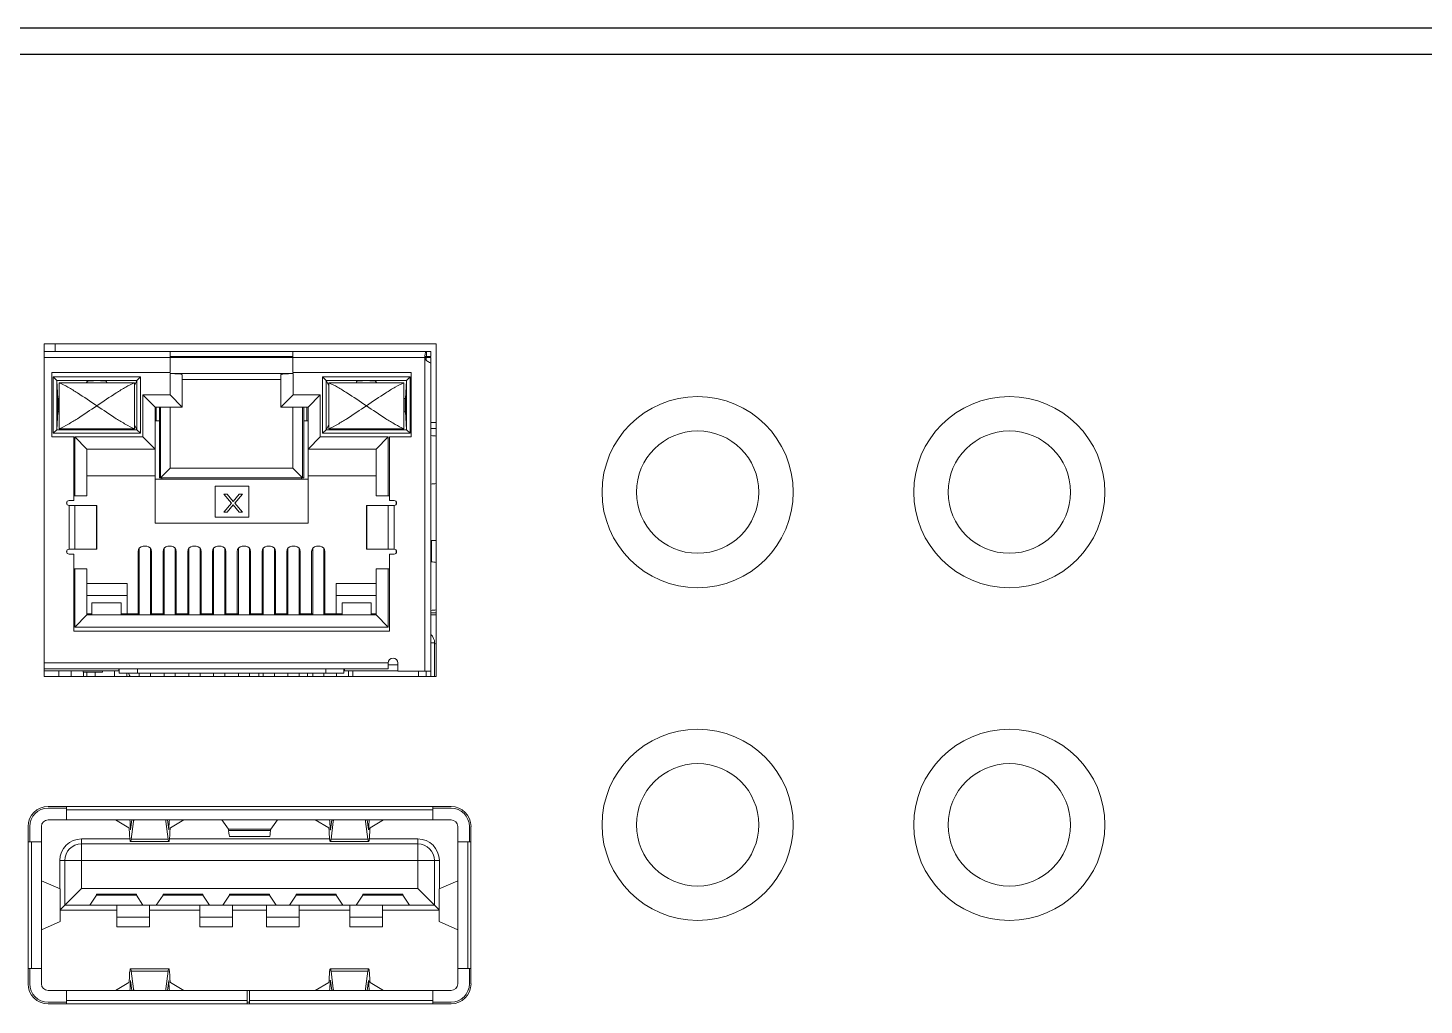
# Model space of a CAD drawing. Header units: millimetres. Extents: x -25459 to 1045457, y -66278 to 462905.
# Drawn here: x 653120 to 653521.1, y 33491.1 to 33771.7 of the extents above; entities that cross this region are included whole.
import ezdxf

# ---------------------------------------------------------------- set-up
doc = ezdxf.new("R2010")
doc.units = ezdxf.units.MM

# ---------------------------------------------------------------- blocks, each defined once
blk = doc.blocks.new('SE2600 ОПЕРАТОР PRO')
at = {"lineweight": 0}
for p, q in [((8734.5, 1419.5), (8338.9, 1419.5)), ((8338.9, 1419.5), (8338.9, 1084)), ((8338.9, 1411.8), (8729.1, 1411.8)), ((8350, 1419.5), (8350, 1411.8)), ((8466.2, 1390.7), (8466.2, 1411.8)), ((8589.9, 1390.7), (8589.9, 1411.8)), ((8724.8, 1411.8), (8724.8, 1406.9)), ((8729.1, 1411.8), (8729.1, 1406.9)), ((8734.5, 1084), (8734.5, 1419.5)), ((8338.9, 1405.7), (8729.1, 1405.7)), ((8466.2, 1406.9), (8589.9, 1406.9)), ((8723, 1089.3), (8723, 1405.7)), ((8724.2, 1405.7), (8724.2, 1403.1)), ((8724.8, 1406.9), (8729.1, 1406.9)), ((8729.1, 1400.7), (8729.1, 1405.7)), ((8729.1, 1084), (8729.1, 1399.8)), ((8466.2, 1390.7), (8346.8, 1390.7)), ((8346.8, 1390.7), (8346.8, 1325.8)), ((8436.2, 1386.1), (8348.1, 1386.1)), ((8351.7, 1382.4), (8348.1, 1386.1)), ((8348.1, 1386.1), (8348.1, 1329.3)), ((8351.7, 1382.4), (8432.6, 1382.4)), ((8352.7, 1364.4), (8351.7, 1382.4)), ((8351.7, 1382.4), (8351.7, 1332.9)), ((8354.2, 1380.3), (8430.1, 1380.3)), ((8354.2, 1333.8), (8354.2, 1380.3)), ((8381.4, 1380.3), (8382.4, 1381.5)), ((8382.4, 1380.3), (8382.4, 1381.5)), ((8401.9, 1381.4), (8402.4, 1380.3)), ((8401.9, 1381.4), (8401.9, 1380.3)), ((8432.6, 1382.4), (8430.1, 1377.6)), ((8430.1, 1380.3), (8430.1, 1333.8)), ((8436.2, 1386.1), (8432.6, 1382.4)), ((8432.6, 1332.9), (8432.6, 1382.4)), ((8436.2, 1329.3), (8436.2, 1386.1)), ((8590, 1389.5), (8466.1, 1389.5)), ((8466.1, 1368), (8466.1, 1389.5)), ((8478.3, 1388.4), (8478.3, 1355.7)), ((8478.3, 1383.6), (8577.8, 1383.6)), ((8577.8, 1355.7), (8577.8, 1388.4)), ((8709.3, 1390.7), (8589.9, 1390.7)), ((8590, 1389.5), (8590, 1368)), ((8708.1, 1386.1), (8619.9, 1386.1)), ((8623.6, 1382.4), (8619.9, 1386.1)), ((8619.9, 1386.1), (8619.9, 1329.3)), ((8704.4, 1382.4), (8623.6, 1382.4)), ((8626, 1377.6), (8623.6, 1382.4)), ((8623.6, 1332.9), (8623.6, 1382.4)), ((8626, 1380.3), (8701.9, 1380.3)), ((8626, 1333.8), (8626, 1380.3)), ((8653.8, 1380.3), (8654.2, 1381.4)), ((8654.2, 1380.3), (8654.2, 1381.4)), ((8674.7, 1380.3), (8673.7, 1381.5)), ((8673.7, 1381.5), (8673.7, 1380.3)), ((8701.9, 1380.3), (8701.9, 1333.8)), ((8704.4, 1382.4), (8703.4, 1364.4)), ((8704.4, 1382.4), (8708.1, 1386.1)), ((8704.4, 1382.4), (8704.4, 1332.9)), ((8708.1, 1329.3), (8708.1, 1386.1)), ((8709.3, 1325.8), (8709.3, 1390.7)), ((8438.7, 1368), (8466.1, 1368)), ((8438.7, 1325.6), (8438.7, 1368)), ((8438.7, 1368), (8450.9, 1355.7)), ((8466.1, 1368), (8478.3, 1355.7)), ((8590, 1368), (8577.8, 1355.7)), ((8590, 1368), (8617.5, 1368)), ((8605.2, 1355.7), (8617.5, 1368)), ((8617.5, 1368), (8617.5, 1325.6)), ((8352.7, 1364.4), (8353.9, 1364.4)), ((8352.7, 1350.9), (8352.7, 1364.4)), ((8354.2, 1364.6), (8353.9, 1364.6)), ((8353.9, 1364.6), (8353.9, 1352.4)), ((8353.9, 1352.4), (8354.2, 1352.4)), ((8478.3, 1355.7), (8450.9, 1355.7)), ((8450.9, 1238.6), (8450.9, 1355.7)), ((8452.1, 1355.7), (8452.1, 1342)), ((8455.3, 1355.7), (8455.3, 1284.4)), ((8456.4, 1355.7), (8456.4, 1284.4)), ((8466.2, 1355.7), (8466.2, 1294.2)), ((8605.2, 1355.7), (8577.8, 1355.7)), ((8589.9, 1355.7), (8589.9, 1294.2)), ((8599.7, 1284.4), (8599.7, 1355.7)), ((8600.8, 1284.4), (8600.8, 1355.7)), ((8604, 1342), (8604, 1355.7)), ((8605.2, 1238.6), (8605.2, 1355.7)), ((8702.2, 1364.6), (8702, 1364.6)), ((8702, 1352.4), (8702.2, 1352.4)), ((8702.2, 1350.9), (8702.2, 1364.6)), ((8703.4, 1364.4), (8702.2, 1364.4)), ((8703.4, 1364.4), (8703.4, 1350.9)), ((8352.7, 1350.9), (8351.7, 1332.9)), ((8354.2, 1350.9), (8352.7, 1350.9)), ((8353.9, 1351.6), (8353.9, 1350.9)), ((8432.6, 1332.9), (8430.1, 1337.8)), ((8455.3, 1342), (8450.9, 1342)), ((8600.8, 1342), (8605.2, 1342)), ((8626, 1337.8), (8623.6, 1332.9)), ((8703.4, 1350.9), (8701.9, 1350.9)), ((8704.4, 1332.9), (8703.4, 1350.9)), ((8729.1, 1340.2), (8734.5, 1340.2)), ((8346.8, 1325.8), (8368.9, 1325.8)), ((8351.7, 1332.9), (8348.1, 1329.3)), ((8348.1, 1329.3), (8436.2, 1329.3)), ((8432.6, 1332.9), (8351.7, 1332.9)), ((8430.1, 1333.8), (8354.2, 1333.8)), ((8368.9, 1325.8), (8368.9, 1261.4)), ((8370, 1325.6), (8438.7, 1325.6)), ((8370, 1266.1), (8370, 1325.6)), ((8370, 1325.6), (8382.2, 1313.3)), ((8432.6, 1332.9), (8436.2, 1329.3)), ((8438.7, 1325.6), (8450.9, 1313.3)), ((8617.5, 1325.6), (8605.2, 1313.3)), ((8617.5, 1325.6), (8686.1, 1325.6)), ((8623.6, 1332.9), (8619.9, 1329.3)), ((8619.9, 1329.3), (8708.1, 1329.3)), ((8623.6, 1332.9), (8704.4, 1332.9)), ((8701.9, 1333.8), (8626, 1333.8)), ((8686.1, 1325.6), (8673.9, 1313.3)), ((8686.1, 1325.6), (8686.1, 1266.1)), ((8687.2, 1325.8), (8709.3, 1325.8)), ((8687.2, 1261.4), (8687.2, 1325.8)), ((8708.1, 1329.3), (8704.4, 1332.9)), ((8729.1, 1334), (8734.5, 1334)), ((8450.9, 1313.3), (8382.2, 1313.3)), ((8382.2, 1313.3), (8382.2, 1266.1)), ((8673.9, 1313.3), (8605.2, 1313.3)), ((8673.9, 1266.1), (8673.9, 1313.3)), ((8382.2, 1286.4), (8450.9, 1286.4)), ((8605.2, 1283.2), (8450.9, 1283.2)), ((8455.3, 1284.4), (8600.8, 1284.4)), ((8466.2, 1294.2), (8456.4, 1284.4)), ((8457.7, 1284.4), (8457.7, 1283.2)), ((8589.9, 1294.2), (8466.2, 1294.2)), ((8599.7, 1284.4), (8589.9, 1294.2)), ((8598.5, 1283.2), (8598.5, 1284.4)), ((8605.2, 1286.4), (8673.9, 1286.4)), ((8545.4, 1276.1), (8511.5, 1276.1)), ((8511.5, 1276.1), (8511.5, 1244.8)), ((8523.7, 1267.8), (8520.4, 1267.8)), ((8520.4, 1267.8), (8528, 1258.9)), ((8529.7, 1260.5), (8523.7, 1267.8)), ((8535.7, 1267.8), (8529.7, 1260.5)), ((8531.3, 1258.9), (8538.9, 1267.8)), ((8538.9, 1267.8), (8535.7, 1267.8)), ((8545.4, 1244.8), (8545.4, 1276.1)), ((8362, 1260.3), (8362, 1257.7)), ((8368.9, 1261.4), (8364.1, 1261.4)), ((8364.1, 1256.5), (8392, 1256.5)), ((8364.1, 1212.4), (8364.1, 1256.5)), ((8368.9, 1266.1), (8382.2, 1266.1)), ((8370, 1256.5), (8370, 1212.4)), ((8391.8, 1212.4), (8391.8, 1256.5)), ((8392, 1256.5), (8392, 1212.4)), ((8528, 1258.9), (8520.4, 1249.9)), ((8523.7, 1249.9), (8529.7, 1257.2)), ((8529.7, 1257.2), (8535.7, 1249.9)), ((8538.9, 1249.9), (8531.3, 1258.9)), ((8664.2, 1256.5), (8692.1, 1256.5)), ((8664.2, 1212.4), (8664.2, 1256.5)), ((8664.3, 1256.5), (8664.3, 1212.4)), ((8673.9, 1266.1), (8687.2, 1266.1)), ((8686.1, 1212.4), (8686.1, 1256.5)), ((8692.1, 1261.4), (8687.2, 1261.4)), ((8692.1, 1256.5), (8692.1, 1212.4)), ((8694.1, 1257.7), (8694.1, 1260.3)), ((8511.5, 1244.8), (8545.4, 1244.8)), ((8520.4, 1249.9), (8523.7, 1249.9)), ((8535.7, 1249.9), (8538.9, 1249.9)), ((8450.9, 1238.6), (8605.2, 1238.6)), ((8362, 1211.3), (8362, 1208.7)), ((8364.1, 1212.4), (8392, 1212.4)), ((8435, 1146.1), (8435, 1213.4)), ((8442.5, 1215.4), (8438.8, 1215.4)), ((8446.3, 1213.4), (8446.3, 1146.1)), ((8460, 1146.1), (8460, 1213.4)), ((8467.4, 1215.4), (8463.8, 1215.4)), ((8471.2, 1213.4), (8471.2, 1146.1)), ((8485, 1146.1), (8485, 1213.4)), ((8488.8, 1215.4), (8492.4, 1215.4)), ((8496.2, 1213.4), (8496.2, 1146.1)), ((8509.9, 1146.1), (8509.9, 1213.4)), ((8517.4, 1215.4), (8513.7, 1215.4)), ((8521.2, 1213.4), (8521.2, 1146.1)), ((8534.9, 1146.1), (8534.9, 1213.4)), ((8542.4, 1215.4), (8538.7, 1215.4)), ((8546.2, 1213.4), (8546.2, 1146.1)), ((8559.9, 1146.1), (8559.9, 1213.4)), ((8567.4, 1215.4), (8563.7, 1215.4)), ((8571.2, 1213.4), (8571.2, 1146.1)), ((8584.9, 1146.1), (8584.9, 1213.4)), ((8592.3, 1215.4), (8588.7, 1215.4)), ((8596.1, 1213.4), (8596.1, 1146.1)), ((8609.9, 1146.1), (8609.9, 1213.4)), ((8613.7, 1215.4), (8617.3, 1215.4)), ((8621.1, 1213.4), (8621.1, 1146.1)), ((8664.2, 1212.4), (8692.1, 1212.4)), ((8694.1, 1208.7), (8694.1, 1211.3)), ((8734.5, 1221.1), (8729.6, 1221.1)), ((8729.6, 1221.1), (8729.6, 1199.7)), ((8364.1, 1207.5), (8368.9, 1207.5)), ((8368.9, 1207.5), (8368.9, 1129.9)), ((8433.9, 1210), (8433.9, 1147.3)), ((8447.4, 1147.3), (8447.4, 1210)), ((8458.9, 1210), (8458.9, 1147.3)), ((8472.3, 1147.3), (8472.3, 1210)), ((8483.9, 1210), (8483.9, 1147.3)), ((8497.3, 1147.3), (8497.3, 1210)), ((8508.8, 1210), (8508.8, 1147.3)), ((8522.3, 1147.3), (8522.3, 1210)), ((8533.8, 1210), (8533.8, 1147.3)), ((8547.3, 1147.3), (8547.3, 1210)), ((8558.8, 1210), (8558.8, 1147.3)), ((8572.3, 1147.3), (8572.3, 1210)), ((8583.8, 1210), (8583.8, 1147.3)), ((8597.2, 1147.3), (8597.2, 1210)), ((8608.8, 1147.3), (8608.8, 1210)), ((8622.2, 1147.3), (8622.2, 1210)), ((8687.2, 1207.5), (8692.1, 1207.5)), ((8687.2, 1129.9), (8687.2, 1207.5)), ((8368.9, 1192.6), (8382.2, 1192.6)), ((8370, 1133.8), (8370, 1192.6)), ((8382.2, 1192.6), (8382.2, 1146.1)), ((8673.9, 1192.6), (8687.2, 1192.6)), ((8673.9, 1146.1), (8673.9, 1192.6)), ((8686.1, 1192.6), (8686.1, 1133.8)), ((8382.2, 1177.9), (8422.8, 1177.9)), ((8422.8, 1147.3), (8422.8, 1177.9)), ((8633.4, 1177.9), (8673.9, 1177.9)), ((8633.4, 1177.9), (8633.4, 1147.3)), ((8422.8, 1165.7), (8382.2, 1165.7)), ((8387.2, 1158.3), (8416.6, 1158.3)), ((8387.2, 1158.3), (8387.2, 1146.1)), ((8416.6, 1146.1), (8416.6, 1158.3)), ((8673.9, 1165.7), (8633.4, 1165.7)), ((8639.5, 1158.3), (8668.9, 1158.3)), ((8639.5, 1158.3), (8639.5, 1146.1)), ((8668.9, 1146.1), (8668.9, 1158.3)), ((8370, 1133.8), (8382.2, 1146.1)), ((8382.2, 1147.3), (8387.2, 1147.3)), ((8382.2, 1146.1), (8673.9, 1146.1)), ((8416.6, 1147.3), (8435, 1147.3)), ((8422.3, 1147.3), (8422.3, 1146.1)), ((8460, 1147.3), (8446.3, 1147.3)), ((8485, 1147.3), (8471.2, 1147.3)), ((8509.9, 1147.3), (8496.2, 1147.3)), ((8503.6, 1147.1), (8509.9, 1147.1)), ((8503.6, 1147.1), (8503.6, 1146.1)), ((8534.9, 1147.3), (8521.2, 1147.3)), ((8521.2, 1147.1), (8534.9, 1147.1)), ((8559.9, 1147.3), (8546.2, 1147.3)), ((8546.2, 1147.1), (8552.6, 1147.1)), ((8552.6, 1146.1), (8552.6, 1147.1)), ((8584.9, 1147.3), (8571.2, 1147.3)), ((8609.9, 1147.3), (8596.1, 1147.3)), ((8621.1, 1147.3), (8639.5, 1147.3)), ((8633.9, 1147.3), (8633.9, 1146.1)), ((8668.9, 1147.3), (8673.9, 1147.3)), ((8686.1, 1133.8), (8673.9, 1146.1)), ((8729.1, 1148.3), (8734.5, 1148.3)), ((8729.1, 1146.4), (8734.5, 1146.4)), ((8368.9, 1129.9), (8687.2, 1129.9)), ((8686.1, 1133.8), (8370, 1133.8)), ((8732.8, 1117.9), (8729.1, 1117.9)), ((8732.8, 1084), (8732.8, 1117.9)), ((8338.9, 1097.8), (8686, 1097.8)), ((8686, 1091.7), (8338.9, 1091.7)), ((8338.9, 1089.7), (8414.2, 1089.7)), ((8353.9, 1089.7), (8353.9, 1084)), ((8366.2, 1084), (8366.2, 1089.7)), ((8378.2, 1088.5), (8378.2, 1089.7)), ((8397.8, 1088.5), (8378.2, 1088.5)), ((8378.6, 1088.5), (8378.6, 1084)), ((8378.7, 1084), (8378.7, 1088.5)), ((8381.9, 1088.5), (8381.9, 1084)), ((8390.4, 1088.5), (8390.4, 1084)), ((8397.8, 1089.7), (8397.8, 1088.5)), ((8410, 1084), (8410, 1089.7)), ((8414.2, 1091.7), (8414.2, 1089.7)), ((8414.8, 1091.7), (8414.8, 1087.3)), ((8414.8, 1087.3), (8641.3, 1087.3)), ((8422.3, 1087.3), (8422.3, 1084)), ((8433.2, 1087.3), (8433.2, 1091.7)), ((8435, 1084), (8435, 1087.3)), ((8446.3, 1087.3), (8446.3, 1084)), ((8460, 1084), (8460, 1087.3)), ((8471.2, 1087.3), (8471.2, 1084)), ((8485, 1084), (8485, 1087.3)), ((8496.2, 1087.3), (8496.2, 1084)), ((8509.9, 1084), (8509.9, 1087.3)), ((8521.2, 1087.3), (8521.2, 1084)), ((8534.9, 1084), (8534.9, 1087.3)), ((8546.2, 1087.3), (8546.2, 1084)), ((8555.6, 1087.3), (8555.6, 1084)), ((8559.9, 1084), (8559.9, 1087.3)), ((8571.2, 1087.3), (8571.2, 1084)), ((8584.9, 1084), (8584.9, 1087.3)), ((8596.1, 1087.3), (8596.1, 1084)), ((8604.6, 1087.3), (8604.6, 1084)), ((8609.9, 1084), (8609.9, 1087.3)), ((8621.1, 1087.3), (8621.1, 1084)), ((8623, 1091.7), (8623, 1087.3)), ((8633.9, 1087.3), (8633.9, 1084)), ((8641.3, 1091.7), (8641.3, 1087.3)), ((8641.9, 1089.7), (8641.9, 1091.7)), ((8641.9, 1089.7), (8695.8, 1089.7)), ((8646.1, 1084), (8646.1, 1089.7)), ((8650.5, 1084), (8650.5, 1089.7)), ((8686, 1091.7), (8686, 1097.8)), ((8686, 1095.9), (8695.8, 1095.9)), ((8695.8, 1089.3), (8695.8, 1097.8)), ((8695.8, 1089.3), (8729.1, 1089.3)), ((8716.6, 1089.3), (8716.6, 1084)), ((8724.2, 1089.3), (8724.2, 1084)), ((8338.9, 1084), (8734.5, 1084)), ((8749.4, 952.9), (8343, 952.9)), ((8361.5, 951.2), (8343, 951.2)), ((8361.5, 939.5), (8361.5, 952.9)), ((8730.9, 949.6), (8361.5, 949.6)), ((8730.9, 939.5), (8730.9, 952.9)), ((8749.4, 951.2), (8730.9, 951.2)), ((8322.8, 932.8), (8322.8, 774.2)), ((8324.5, 932.8), (8324.5, 917.3)), ((8336.3, 774.2), (8336.3, 932.8)), ((8343, 939.5), (8749.4, 939.5)), ((8424.5, 931.6), (8410.9, 939.5)), ((8426.3, 930.6), (8426, 930.6)), ((8426.2, 929.7), (8427.5, 939.5)), ((8429.1, 937.9), (8426.8, 920.1)), ((8429.1, 937.9), (8429.1, 939.5)), ((8461.7, 937.9), (8461.7, 939.5)), ((8461.7, 937.9), (8464, 920.1)), ((8464.6, 929.7), (8463.4, 939.5)), ((8464.8, 930.6), (8464.5, 930.6)), ((8479.9, 939.5), (8466.4, 931.6)), ((8524.9, 930.1), (8518.1, 939.5)), ((8567.5, 930.1), (8524.9, 930.1)), ((8567.5, 930.1), (8574.3, 939.5)), ((8626, 931.6), (8612.5, 939.5)), ((8627.9, 930.6), (8627.5, 930.6)), ((8627.8, 929.7), (8629, 939.5)), ((8630.6, 937.9), (8628.4, 920.1)), ((8630.6, 937.9), (8630.6, 939.5)), ((8663.2, 937.9), (8663.2, 939.5)), ((8663.2, 937.9), (8665.5, 920.1)), ((8666.1, 929.7), (8664.9, 939.5)), ((8666.4, 930.6), (8666, 930.6)), ((8681.4, 939.5), (8667.9, 931.6)), ((8756.1, 774.2), (8756.1, 932.8)), ((8767.9, 917.3), (8767.9, 932.8)), ((8769.5, 774.2), (8769.5, 932.8)), ((8322.8, 917.3), (8336.3, 917.3)), ((8326.2, 917.3), (8326.2, 789.7)), ((8376.6, 920.3), (8425.4, 920.3)), ((8376.6, 870.3), (8376.6, 920.3)), ((8464.7, 917.6), (8426.1, 917.6)), ((8464, 920.1), (8426.8, 920.1)), ((8465.4, 920.3), (8626.9, 920.3)), ((8567.3, 928.7), (8525.1, 928.7)), ((8526.1, 922.7), (8566.3, 922.7)), ((8666.2, 917.6), (8627.7, 917.6)), ((8665.5, 920.1), (8628.4, 920.1)), ((8666.9, 920.3), (8715.8, 920.3)), ((8715.8, 870.3), (8715.8, 920.3)), ((8756.1, 917.3), (8769.5, 917.3)), ((8766.2, 789.7), (8766.2, 917.3)), ((8376.6, 915.3), (8715.8, 915.3)), ((8354.7, 898.5), (8737.6, 898.5)), ((8354.7, 870), (8354.7, 898.5)), ((8359.8, 853.5), (8359.8, 898.5)), ((8732.6, 898.5), (8732.6, 853.5)), ((8737.6, 898.5), (8737.6, 870)), ((8355, 870), (8336.3, 878.2)), ((8737.4, 870), (8756.1, 878.2)), ((8355, 837), (8355, 870)), ((8355.1, 848.8), (8376.6, 870.3)), ((8355.1, 869.9), (8355.1, 837.1)), ((8715.8, 870.3), (8376.6, 870.3)), ((8385, 853.5), (8391.7, 863.6)), ((8391.7, 864.5), (8432, 864.5)), ((8391.7, 863.6), (8391.7, 864.5)), ((8391.7, 863.6), (8432, 863.6)), ((8393.4, 864.5), (8393.4, 863.6)), ((8400.1, 864.5), (8400.1, 863.6)), ((8423.6, 864.5), (8423.6, 863.6)), ((8430.3, 864.5), (8430.3, 863.6)), ((8432, 864.5), (8432, 863.6)), ((8432, 863.6), (8438.7, 853.5)), ((8452.1, 853.5), (8458.9, 863.6)), ((8458.9, 864.5), (8499.2, 864.5)), ((8458.9, 863.6), (8458.9, 864.5)), ((8460.5, 863.6), (8458.9, 863.6)), ((8460.5, 864.5), (8460.5, 863.6)), ((8460.5, 863.6), (8497.5, 863.6)), ((8467.3, 864.5), (8467.3, 863.6)), ((8490.8, 864.5), (8490.8, 863.6)), ((8497.5, 864.5), (8497.5, 863.6)), ((8499.2, 863.6), (8497.5, 863.6)), ((8499.2, 864.5), (8499.2, 863.6)), ((8499.2, 863.6), (8505.9, 853.5)), ((8519.3, 853.5), (8526, 863.6)), ((8526, 864.5), (8566.3, 864.5)), ((8526, 863.6), (8526, 864.5)), ((8527.7, 863.6), (8526, 863.6)), ((8527.7, 864.5), (8527.7, 863.6)), ((8527.7, 863.6), (8564.7, 863.6)), ((8534.4, 864.5), (8534.4, 863.6)), ((8557.9, 864.5), (8557.9, 863.6)), ((8564.7, 864.5), (8564.7, 863.6)), ((8566.3, 863.6), (8564.7, 863.6)), ((8566.3, 864.5), (8566.3, 863.6)), ((8566.3, 863.6), (8573.1, 853.5)), ((8586.5, 853.5), (8593.2, 863.6)), ((8593.2, 864.5), (8633.5, 864.5)), ((8593.2, 863.6), (8593.2, 864.5)), ((8594.9, 863.6), (8593.2, 863.6)), ((8594.9, 864.5), (8594.9, 863.6)), ((8594.9, 863.6), (8631.8, 863.6)), ((8601.6, 864.5), (8601.6, 863.6)), ((8625.1, 864.5), (8625.1, 863.6)), ((8631.8, 864.5), (8631.8, 863.6)), ((8633.5, 863.6), (8631.8, 863.6)), ((8633.5, 864.5), (8633.5, 863.6)), ((8633.5, 863.6), (8640.2, 853.5)), ((8653.7, 853.5), (8660.4, 863.6)), ((8660.4, 864.5), (8700.7, 864.5)), ((8660.4, 863.6), (8660.4, 864.5)), ((8660.4, 863.6), (8700.7, 863.6)), ((8662.1, 864.5), (8662.1, 863.6)), ((8668.8, 864.5), (8668.8, 863.6)), ((8692.3, 864.5), (8692.3, 863.6)), ((8699, 864.5), (8699, 863.6)), ((8700.7, 864.5), (8700.7, 863.6)), ((8700.7, 863.6), (8707.4, 853.5)), ((8715.8, 870.3), (8737.3, 848.8)), ((8737.3, 837.1), (8737.3, 869.9)), ((8737.4, 837), (8737.4, 870)), ((8412.2, 848.5), (8355.1, 848.5)), ((8732.6, 853.5), (8359.8, 853.5)), ((8412.2, 853.5), (8412.2, 831.7)), ((8445.1, 831.7), (8445.1, 853.5)), ((8445.1, 848.5), (8496.1, 848.5)), ((8496.1, 853.5), (8496.1, 831.7)), ((8529.1, 831.7), (8529.1, 853.5)), ((8529.1, 848.5), (8563.3, 848.5)), ((8563.3, 853.5), (8563.3, 831.7)), ((8596.2, 831.7), (8596.2, 853.5)), ((8596.2, 848.5), (8647.3, 848.5)), ((8647.3, 853.5), (8647.3, 831.7)), ((8680.2, 831.7), (8680.2, 853.5)), ((8737.3, 848.5), (8680.2, 848.5)), ((8355, 837), (8336.3, 828.8)), ((8412.2, 841.5), (8445.1, 841.5)), ((8445.1, 831.7), (8412.2, 831.7)), ((8496.1, 841.5), (8529.1, 841.5)), ((8529.1, 831.7), (8496.1, 831.7)), ((8563.3, 841.5), (8596.2, 841.5)), ((8596.2, 831.7), (8563.3, 831.7)), ((8647.3, 841.5), (8680.2, 841.5)), ((8680.2, 831.7), (8647.3, 831.7)), ((8737.4, 837), (8756.1, 828.8)), ((8322.8, 789.7), (8336.3, 789.7)), ((8324.5, 789.7), (8324.5, 774.2)), ((8426.1, 789.3), (8464.7, 789.3)), ((8627.7, 789.3), (8666.2, 789.3)), ((8756.1, 789.7), (8769.5, 789.7)), ((8767.9, 774.2), (8767.9, 789.7)), ((8424.5, 775.4), (8410.9, 767.5)), ((8426.3, 776.4), (8426, 776.4)), ((8426.2, 777.3), (8427.5, 767.5)), ((8464, 786.9), (8426.8, 786.9)), ((8429.1, 769.1), (8426.8, 786.9)), ((8461.7, 769.1), (8464, 786.9)), ((8464.6, 777.3), (8463.4, 767.5)), ((8464.8, 776.4), (8464.5, 776.4)), ((8466.4, 775.4), (8479.9, 767.5)), ((8626, 775.4), (8612.5, 767.5)), ((8627.9, 776.4), (8627.5, 776.4)), ((8627.8, 777.3), (8629, 767.5)), ((8665.5, 786.9), (8628.4, 786.9)), ((8630.6, 769.1), (8628.4, 786.9)), ((8663.2, 769.1), (8665.5, 786.9)), ((8666.1, 777.3), (8664.9, 767.5)), ((8666.4, 776.4), (8666, 776.4)), ((8667.9, 775.4), (8681.4, 767.5)), ((8343, 767.5), (8749.4, 767.5)), ((8361.5, 754.1), (8361.5, 767.5)), ((8429.1, 769.1), (8429.1, 767.5)), ((8461.7, 769.1), (8461.7, 767.5)), ((8543.8, 754.1), (8543.8, 767.5)), ((8546.2, 754.1), (8546.2, 767.5)), ((8630.6, 769.1), (8630.6, 767.5)), ((8663.2, 769.1), (8663.2, 767.5)), ((8730.9, 754.1), (8730.9, 767.5)), ((8343, 755.8), (8361.5, 755.8)), ((8343, 754.1), (8749.4, 754.1)), ((8361.5, 757.4), (8543.8, 757.4)), ((8543.8, 755.8), (8546.2, 755.8)), ((8546.2, 757.4), (8730.9, 757.4)), ((8730.9, 755.8), (8749.4, 755.8))]:
    blk.add_line(p, q, dxfattribs=at)
at = {"color": 7}
for points in [[(5576.1, 643.2), (5576.1, 1723.1, -0.414214), (5591.1, 1738.1), (11222.7, 1738.1, -0.414214), (11237.7, 1723.1), (11237.7, 643.2)], [(5609, 643.2), (5609, 1696.7, -0.414214), (5624, 1711.7), (11181.8, 1711.7, -0.414214), (11196.8, 1696.7), (11196.8, 643.2)]]:
    blk.add_lwpolyline(points, format="xyb", dxfattribs=at)
at = {"lineweight": 0}
for centre, radius in [((8998.1, 1270), 96.4), ((9312.5, 1270), 96.4), ((8998.1, 1270), 61.7), ((9312.5, 1270), 61.7), ((8998.1, 934.5), 96.4), ((9312.5, 934.5), 96.4), ((8998.1, 934.5), 61.7), ((9312.5, 934.5), 61.7)]:
    blk.add_circle(centre, radius, dxfattribs=at)
for centre, radius, start, end in [((8750.6, 1405.7), 27.6, 177.5534, 178.1186), ((8752.1, 1405.7), 29.1, 178.1247, 180.0076), ((8728.5, 1407.4), 6.09, 221.5578, 224.8325), ((8754.3, 1410.5), 29.1, 187.2095, 187.8038), ((8752.3, 1410.2), 27.1, 187.7916, 189.2747), ((8693.3, 927.1), 401.5, 84.088, 84.875), ((8695.4, 1655.8), 379.2, 275.099, 275.9324), ((8364.1, 1259), 2.45, 90, 270), ((8692.1, 1259), 2.45, 270, 90), ((8364.1, 1210), 2.45, 90, 270), ((8692.1, 1210), 2.45, 270, 90), ((8693.3, 799.8), 401.5, 84.088, 84.875), ((8695.4, 1528.4), 379.2, 275.099, 275.9324), ((8721, 1117.9), 11.8, 0, 46.3972), ((8712.5, 1059.5), 61.2, 68.8231, 70.8077), ((8690.9, 1097.8), 4.9, 0, 180), ((8369.6, 1059.5), 61.2, 23.5991, 27.085), ((8343, 932.8), 20.2, 90, 180), ((8343, 932.8), 18.5, 90, 180), ((8749.4, 932.8), 20.2, 0, 90), ((8749.4, 932.8), 18.5, 0, 90), ((8343, 932.8), 6.72, 90, 180), ((8749.4, 932.8), 6.72, 0, 90), ((8376.6, 898.5), 21.8, 90, 180), ((8715.8, 898.5), 21.8, 0, 90), ((8376.6, 898.5), 16.8, 90, 180), ((8715.8, 898.5), 16.8, 0, 90), ((8343, 774.2), 20.2, 180, 270), ((8343, 774.2), 18.5, 180, 270), ((8343, 774.2), 6.72, 180, 270), ((8749.4, 774.2), 20.2, 270, 0), ((8749.4, 774.2), 18.5, 270, 0), ((8749.4, 774.2), 6.72, 270, 0)]:
    blk.add_arc(centre, radius, start, end, dxfattribs=at)
for centre, major_axis, ratio, start_param, end_param in [((8392.1, 1381.4), (9.8, 0), 0.105, 0.042125, 3.049467), ((8466.1, 1388.4), (12.2, 0), 0.087489, 0, 1.570796), ((8590, 1388.4), (12.2, 0), 0.087489, 1.570796, 3.141593), ((8664, 1381.4), (9.8, 0), 0.105, 6.375311, 9.382653), ((8392.1, 1334), (9.8, 0), 0.105, 3.309106, 6.115338), ((8664, 1334), (9.8, 0), 0.105, -2.973374, -0.167979), ((8438.8, 1210), (0, 5.36), 0.913545, 0, 1.570796), ((8442.5, 1210), (0, 5.36), 0.913545, -1.570796, 0), ((8463.8, 1210), (0, 5.36), 0.913545, 0, 1.570796), ((8467.4, 1210), (0, 5.36), 0.913545, -1.570796, 0), ((8488.8, 1210), (0, 5.36), 0.913545, 0, 1.570796), ((8492.4, 1210), (0, 5.36), 0.913545, -1.570796, 0), ((8513.7, 1210), (0, 5.36), 0.913545, 0, 1.570796), ((8517.4, 1210), (0, 5.36), 0.913545, -1.570796, 0), ((8538.7, 1210), (0, 5.36), 0.913545, 0, 1.570796), ((8542.4, 1210), (0, 5.36), 0.913545, -1.570796, 0), ((8563.7, 1210), (0, 5.36), 0.913545, 0, 1.570796), ((8567.4, 1210), (0, 5.36), 0.913545, -1.570796, 0), ((8588.7, 1210), (0, 5.36), 0.913545, 0, 1.570796), ((8592.3, 1210), (0, 5.36), 0.913545, -1.570796, 0), ((8613.7, 1210), (0, 5.36), 0.913545, 0, 1.570796), ((8617.3, 1210), (0, 5.36), 0.913545, -1.570796, 0), ((8424.4, 924.9), (0, 18.5), 0.089794, -1.258252, -0.65956), ((8439.2, 937.3), (10.1, 0), 0.700208, 2.821293, 3.052039), ((8451.7, 937.3), (10.1, 0), 0.700208, 0.089554, 0.3203), ((8466.4, 924.9), (0, 18.5), 0.089794, 0.659644, 1.258252), ((8524.9, 926.8), (0, 3.36), 0.089794, -0.982382, -0.122173), ((8567.5, 926.8), (0, 3.36), 0.089794, 0.122173, 0.982382), ((8625.9, 924.9), (0, 18.5), 0.089794, -1.258252, -0.65956), ((8640.7, 937.3), (10.1, 0), 0.700208, 2.821292, 3.052039), ((8653.2, 937.3), (10.1, 0), 0.700208, 0.089554, 0.3203), ((8667.9, 924.9), (0, 18.5), 0.089794, 0.659644, 1.258252), ((8526.1, 936.1), (0, 13.4), 0.089794, -4.123975, -3.14159), ((8566.3, 936.1), (0, 13.4), 0.089794, -3.141596, -2.15921), ((8341.7, 869.9), (13.4, 0), 0.061704, 0, 0.139626), ((8750.7, 869.9), (13.4, 0), 0.061704, 3.001966, 3.14159), ((8341.7, 837.1), (13.4, 0), 0.061704, -0.139626, -0.000003), ((8750.7, 837.1), (13.4, 0), 0.061704, 3.141592, 3.281219), ((8424.4, 782.1), (0, 18.5), 0.089794, -2.481949, -1.883341), ((8466.4, 782.1), (0, 18.5), 0.089794, -4.399845, -3.801153), ((8625.9, 782.1), (0, 18.5), 0.089794, -2.481949, -1.883341), ((8667.9, 782.1), (0, 18.5), 0.089794, -4.399845, -3.801153), ((8439.2, 769.7), (10.1, 0), 0.700208, -3.052039, -2.821296), ((8451.7, 769.7), (10.1, 0), 0.700208, -0.3203, -0.089554), ((8640.7, 769.7), (10.1, 0), 0.700208, -3.052039, -2.821292), ((8653.2, 769.7), (10.1, 0), 0.700208, -0.3203, -0.089554)]:
    blk.add_ellipse(centre, major_axis=major_axis, ratio=ratio, start_param=start_param, end_param=end_param, dxfattribs=at)
for points, knots in [([(8724.8, 1411.8), (8724.6, 1411.8), (8723.9, 1411.5), (8723.5, 1410.3), (8723.1, 1408.8), (8723.1, 1407.6), (8723, 1406.9)], [0, 0, 0, 0, 0.149681, 0.352014, 0.642192, 1, 1, 1, 1]), ([(8723, 1405.7), (8723, 1405.9), (8723.2, 1406.4), (8723.6, 1406.7), (8723.8, 1406.8)], [0, 0, 0, 0, 0.527155, 1, 1, 1, 1]), ([(8724.2, 1403.1), (8724.7, 1402.6), (8725.8, 1401.8), (8727.4, 1400.9), (8728.5, 1400.4), (8729, 1400), (8729.1, 1399.9), (8729.1, 1399.8)], [0, 0, 0, 0, 0.367327, 0.681883, 0.900898, 0.965188, 1, 1, 1, 1]), ([(8725.2, 1406.5), (8725.2, 1406.6), (8725.2, 1406.6), (8725.2, 1406.7), (8725.2, 1406.7)], [0, 0, 0, 0, 0.528031, 1, 1, 1, 1]), ([(8725.6, 1405.7), (8725.4, 1405.9), (8725.3, 1406.1), (8725.2, 1406.5), (8725.2, 1406.5)], [0, 0, 0, 0, 0.784479, 1, 1, 1, 1]), ([(8354.2, 1380.3), (8357.2, 1379), (8363.4, 1375.7), (8376.1, 1367.9), (8385.6, 1361.5), (8392.1, 1357.1)], [0, 0, 0, 0, 0.223251, 0.471146, 1, 1, 1, 1]), ([(8430.1, 1380.3), (8427.1, 1379), (8420.9, 1375.7), (8408.2, 1367.9), (8398.7, 1361.5), (8392.1, 1357.1)], [0, 0, 0, 0, 0.223183, 0.471042, 1, 1, 1, 1]), ([(8626, 1380.3), (8629.1, 1379), (8635.3, 1375.7), (8647.9, 1367.9), (8657.5, 1361.5), (8664, 1357.1)], [0, 0, 0, 0, 0.223251, 0.471146, 1, 1, 1, 1]), ([(8664, 1357.1), (8670.5, 1361.5), (8680, 1367.9), (8692.7, 1375.7), (8698.9, 1379), (8701.9, 1380.3)], [0, 0, 0, 0, 0.528958, 0.776817, 1, 1, 1, 1]), ([(8392.1, 1357.1), (8385.6, 1352.7), (8376.1, 1346.2), (8363.4, 1338.4), (8357.2, 1335.1), (8354.2, 1333.8)], [0, 0, 0, 0, 0.528958, 0.776817, 1, 1, 1, 1]), ([(8430.1, 1333.8), (8427.1, 1335.1), (8420.9, 1338.4), (8408.2, 1346.2), (8398.7, 1352.7), (8392.1, 1357.1)], [0, 0, 0, 0, 0.223251, 0.471146, 1, 1, 1, 1]), ([(8626, 1333.8), (8629.1, 1335.1), (8635.3, 1338.4), (8647.9, 1346.2), (8657.5, 1352.7), (8664, 1357.1)], [0, 0, 0, 0, 0.223183, 0.471042, 1, 1, 1, 1]), ([(8701.9, 1333.8), (8698.9, 1335.1), (8692.7, 1338.4), (8680, 1346.2), (8670.5, 1352.7), (8664, 1357.1)], [0, 0, 0, 0, 0.223251, 0.471146, 1, 1, 1, 1]), ([(8424.5, 931.6), (8424.5, 931.6), (8424.6, 931.4), (8424.7, 931), (8424.8, 930.1), (8424.9, 928.6), (8425, 927.6), (8425, 927)], [0, 0, 0, 0, 0.033333, 0.09511, 0.304824, 0.615395, 1, 1, 1, 1]), ([(8426.1, 929.4), (8426.1, 929.4), (8426.1, 929.6), (8426, 929.8), (8426, 930.1), (8426, 930.4), (8426, 930.6)], [0, 0, 0, 0, 0.079939, 0.285169, 0.602461, 1, 1, 1, 1]), ([(8426.2, 929.7), (8426.2, 929.6), (8426.2, 929.6), (8426.2, 929.4), (8426.1, 929.4)], [0, 0, 0, 0, 0.716984, 1, 1, 1, 1]), ([(8464.6, 929.7), (8464.6, 929.6), (8464.6, 929.6), (8464.7, 929.4), (8464.7, 929.4)], [0, 0, 0, 0, 0.729236, 1, 1, 1, 1]), ([(8464.7, 929.4), (8464.7, 929.4), (8464.8, 929.6), (8464.8, 929.8), (8464.8, 930.1), (8464.8, 930.4), (8464.8, 930.6)], [0, 0, 0, 0, 0.087457, 0.285994, 0.600114, 1, 1, 1, 1]), ([(8466.4, 931.6), (8466.3, 931.5), (8466.2, 931), (8466, 930.1), (8465.9, 928.6), (8465.9, 927.6), (8465.9, 927)], [0, 0, 0, 0, 0.094086, 0.304134, 0.615121, 1, 1, 1, 1]), ([(8626, 931.6), (8626, 931.6), (8626.1, 931.4), (8626.2, 931), (8626.3, 930.1), (8626.5, 928.6), (8626.5, 927.6), (8626.5, 927)], [0, 0, 0, 0, 0.033333, 0.09511, 0.304824, 0.615395, 1, 1, 1, 1]), ([(8627.7, 929.4), (8627.6, 929.4), (8627.6, 929.6), (8627.6, 929.8), (8627.5, 930.1), (8627.5, 930.4), (8627.5, 930.6)], [0, 0, 0, 0, 0.079939, 0.285169, 0.602461, 1, 1, 1, 1]), ([(8627.8, 929.7), (8627.7, 929.6), (8627.7, 929.6), (8627.7, 929.4), (8627.7, 929.4)], [0, 0, 0, 0, 0.716984, 1, 1, 1, 1]), ([(8666.1, 929.7), (8666.1, 929.6), (8666.2, 929.6), (8666.2, 929.4), (8666.2, 929.4)], [0, 0, 0, 0, 0.729236, 1, 1, 1, 1]), ([(8666.2, 929.4), (8666.3, 929.4), (8666.3, 929.6), (8666.3, 929.8), (8666.3, 930.1), (8666.4, 930.4), (8666.4, 930.6)], [0, 0, 0, 0, 0.087457, 0.285994, 0.600114, 1, 1, 1, 1]), ([(8667.9, 931.6), (8667.8, 931.5), (8667.7, 931), (8667.5, 930.1), (8667.4, 928.6), (8667.4, 927.6), (8667.4, 927)], [0, 0, 0, 0, 0.094086, 0.304134, 0.615121, 1, 1, 1, 1]), ([(8426.1, 917.7), (8426.1, 917.7), (8425.9, 917.9), (8425.7, 918.4), (8425.6, 919.2), (8425.4, 920.8), (8425.1, 923.5), (8425, 925.7), (8425, 927)], [0, 0, 0, 0, 0.026066, 0.081228, 0.168713, 0.287009, 0.60232, 1, 1, 1, 1]), ([(8426.8, 920.1), (8426.8, 919.5), (8426.6, 918.7), (8426.4, 917.9), (8426.2, 917.7), (8426.1, 917.7)], [0, 0, 0, 0, 0.71611, 0.907011, 1, 1, 1, 1]), ([(8464, 920.1), (8464.1, 919.5), (8464.2, 918.7), (8464.4, 917.9), (8464.6, 917.6), (8464.7, 917.6)], [0, 0, 0, 0, 0.713212, 0.906589, 1, 1, 1, 1]), ([(8464.7, 917.6), (8464.8, 917.6), (8465, 917.9), (8465.1, 918.4), (8465.3, 919.2), (8465.5, 920.8), (8465.7, 923.5), (8465.8, 925.7), (8465.9, 927)], [0, 0, 0, 0, 0.026485, 0.081975, 0.169176, 0.286899, 0.602659, 1, 1, 1, 1]), ([(8627.7, 917.7), (8627.6, 917.7), (8627.4, 917.9), (8627.3, 918.4), (8627.1, 919.2), (8626.9, 920.8), (8626.6, 923.5), (8626.6, 925.7), (8626.5, 927)], [0, 0, 0, 0, 0.026066, 0.081228, 0.168713, 0.287009, 0.60232, 1, 1, 1, 1]), ([(8628.4, 920.1), (8628.3, 919.5), (8628.2, 918.7), (8627.9, 917.9), (8627.7, 917.7), (8627.7, 917.7)], [0, 0, 0, 0, 0.71611, 0.907011, 1, 1, 1, 1]), ([(8665.5, 920.1), (8665.6, 919.5), (8665.7, 918.7), (8666, 917.9), (8666.1, 917.6), (8666.2, 917.6)], [0, 0, 0, 0, 0.713212, 0.906589, 1, 1, 1, 1]), ([(8666.2, 917.6), (8666.3, 917.6), (8666.5, 917.9), (8666.6, 918.4), (8666.8, 919.2), (8667, 920.8), (8667.2, 923.5), (8667.3, 925.7), (8667.4, 927)], [0, 0, 0, 0, 0.026485, 0.081975, 0.169176, 0.286899, 0.602659, 1, 1, 1, 1]), ([(8426.1, 789.3), (8426.1, 789.3), (8425.9, 789.1), (8425.7, 788.6), (8425.6, 787.8), (8425.3, 786.2), (8425.1, 783.5), (8425, 781.3), (8425, 780)], [0, 0, 0, 0, 0.026485, 0.081975, 0.169176, 0.286899, 0.602659, 1, 1, 1, 1]), ([(8426.8, 786.9), (8426.8, 787.5), (8426.6, 788.3), (8426.4, 789.1), (8426.2, 789.3), (8426.1, 789.3)], [0, 0, 0, 0, 0.713212, 0.906589, 1, 1, 1, 1]), ([(8464, 786.9), (8464.1, 787.5), (8464.2, 788.3), (8464.4, 789.1), (8464.6, 789.3), (8464.7, 789.3)], [0, 0, 0, 0, 0.71611, 0.907011, 1, 1, 1, 1]), ([(8464.7, 789.3), (8464.8, 789.3), (8465, 789.1), (8465.1, 788.6), (8465.3, 787.8), (8465.5, 786.2), (8465.7, 783.5), (8465.8, 781.3), (8465.9, 780)], [0, 0, 0, 0, 0.026066, 0.081228, 0.168713, 0.287009, 0.60232, 1, 1, 1, 1]), ([(8627.7, 789.3), (8627.6, 789.3), (8627.4, 789.1), (8627.3, 788.6), (8627.1, 787.8), (8626.9, 786.2), (8626.7, 783.5), (8626.6, 781.3), (8626.5, 780)], [0, 0, 0, 0, 0.026485, 0.081975, 0.169176, 0.286899, 0.602659, 1, 1, 1, 1]), ([(8628.4, 786.9), (8628.3, 787.5), (8628.2, 788.3), (8627.9, 789.1), (8627.7, 789.3), (8627.7, 789.3)], [0, 0, 0, 0, 0.713212, 0.906589, 1, 1, 1, 1]), ([(8665.5, 786.9), (8665.6, 787.5), (8665.7, 788.3), (8666, 789.1), (8666.1, 789.3), (8666.2, 789.3)], [0, 0, 0, 0, 0.71611, 0.907011, 1, 1, 1, 1]), ([(8666.2, 789.3), (8666.3, 789.3), (8666.5, 789.1), (8666.6, 788.6), (8666.8, 787.8), (8667, 786.2), (8667.2, 783.5), (8667.3, 781.3), (8667.4, 780)], [0, 0, 0, 0, 0.026066, 0.081228, 0.168713, 0.287009, 0.60232, 1, 1, 1, 1]), ([(8424.5, 775.4), (8424.6, 775.5), (8424.7, 776), (8424.8, 776.9), (8424.9, 778.4), (8425, 779.4), (8425, 780)], [0, 0, 0, 0, 0.094086, 0.304134, 0.615121, 1, 1, 1, 1]), ([(8426.1, 777.6), (8426.1, 777.6), (8426.1, 777.4), (8426, 777.2), (8426, 776.9), (8426, 776.6), (8426, 776.4)], [0, 0, 0, 0, 0.087457, 0.285994, 0.600114, 1, 1, 1, 1]), ([(8426.2, 777.3), (8426.2, 777.4), (8426.2, 777.4), (8426.2, 777.6), (8426.1, 777.6)], [0, 0, 0, 0, 0.729236, 1, 1, 1, 1]), ([(8464.6, 777.3), (8464.6, 777.4), (8464.6, 777.4), (8464.7, 777.6), (8464.7, 777.6)], [0, 0, 0, 0, 0.716984, 1, 1, 1, 1]), ([(8464.7, 777.6), (8464.7, 777.6), (8464.8, 777.4), (8464.8, 777.2), (8464.8, 776.9), (8464.8, 776.6), (8464.8, 776.4)], [0, 0, 0, 0, 0.079939, 0.285169, 0.602461, 1, 1, 1, 1]), ([(8466.4, 775.4), (8466.3, 775.4), (8466.3, 775.6), (8466.2, 776), (8466, 776.9), (8465.9, 778.3), (8465.9, 779.4), (8465.9, 780)], [0, 0, 0, 0, 0.033333, 0.09511, 0.304824, 0.615395, 1, 1, 1, 1]), ([(8626, 775.4), (8626.1, 775.5), (8626.2, 776), (8626.4, 776.9), (8626.4, 778.4), (8626.5, 779.4), (8626.5, 780)], [0, 0, 0, 0, 0.094086, 0.304134, 0.615121, 1, 1, 1, 1]), ([(8627.7, 777.6), (8627.6, 777.6), (8627.6, 777.4), (8627.6, 777.2), (8627.5, 776.9), (8627.5, 776.6), (8627.5, 776.4)], [0, 0, 0, 0, 0.087457, 0.285994, 0.600114, 1, 1, 1, 1]), ([(8627.8, 777.3), (8627.7, 777.4), (8627.7, 777.4), (8627.7, 777.6), (8627.7, 777.6)], [0, 0, 0, 0, 0.729236, 1, 1, 1, 1]), ([(8666.1, 777.3), (8666.1, 777.4), (8666.2, 777.4), (8666.2, 777.6), (8666.2, 777.6)], [0, 0, 0, 0, 0.716984, 1, 1, 1, 1]), ([(8666.2, 777.6), (8666.3, 777.6), (8666.3, 777.4), (8666.3, 777.2), (8666.3, 776.9), (8666.4, 776.6), (8666.4, 776.4)], [0, 0, 0, 0, 0.079939, 0.285169, 0.602461, 1, 1, 1, 1]), ([(8667.9, 775.4), (8667.9, 775.4), (8667.8, 775.6), (8667.7, 776), (8667.5, 776.9), (8667.4, 778.3), (8667.4, 779.4), (8667.4, 780)], [0, 0, 0, 0, 0.033333, 0.09511, 0.304824, 0.615395, 1, 1, 1, 1])]:
    blk.add_open_spline(points, degree=3, knots=knots, dxfattribs=at)
for points in [[(8723, 1405.7), (8723, 1404.8), (8723.4, 1404), (8724, 1403.4)], [(8723.8, 1406.8), (8724.1, 1406.9), (8724.5, 1406.9), (8724.8, 1406.9)]]:
    blk.add_open_spline(points, degree=3, dxfattribs=at)

msp = doc.modelspace()

# ---------------------------------------------------------------- block references
at = {"color": 252, "lineweight": 0, "xscale": 0.28485, "yscale": 0.28485, "zscale": 0.28485}
msp.add_blockref('SE2600 ОПЕРАТОР PRO', (650749.3, 33276.644), dxfattribs=at)

doc.saveas('drawing.dxf')
